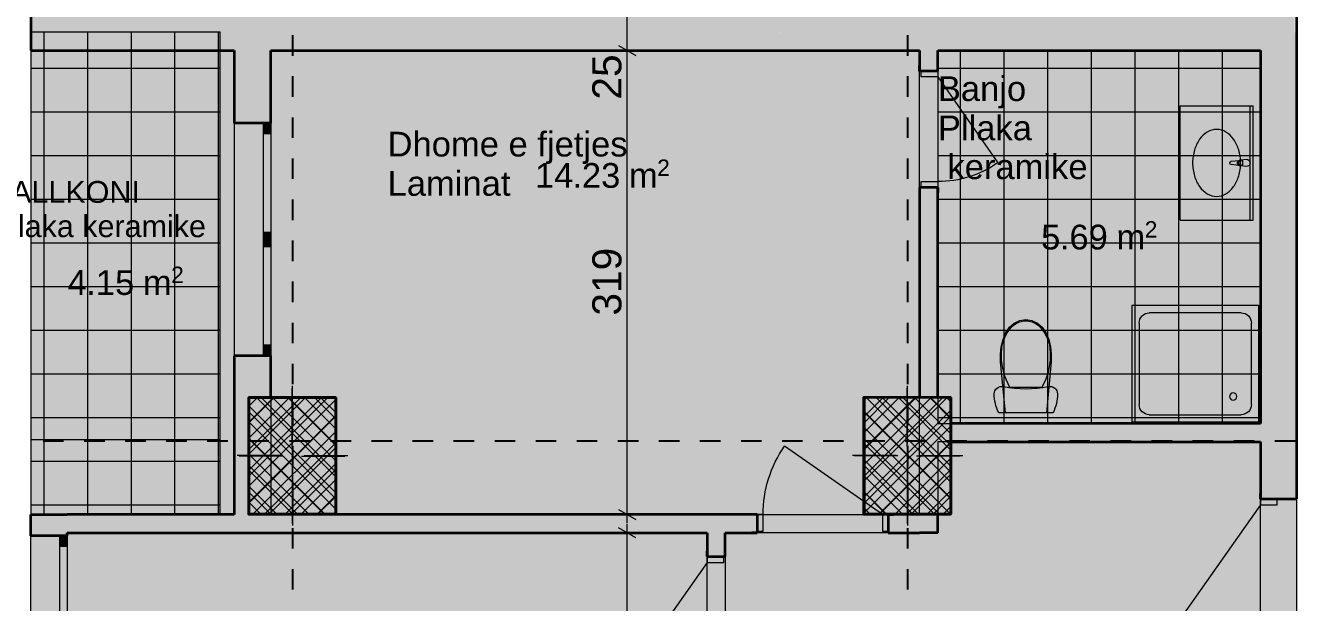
# Model space of a CAD drawing. Header units: millimetres. Extents: x -117066 to -55301, y -75598 to 14871.
# Drawn here: x -97611 to -86605, y -56841 to -51887 of the extents above; entities that cross this region are included whole.
import ezdxf

# ---------------------------------------------------------------- set-up
doc = ezdxf.new("R2010")
doc.units = ezdxf.units.MM
doc.header["$MEASUREMENT"] = 0
doc.layers.add('A - Shtyllat', color=7, linetype='Continuous')
doc.layers.add('Drawing & Figure', color=7, linetype='Continuous')
for name, color, linetype, lineweight in [('A - Shtyllat_Pen_No__1', 7, 'Continuous', 13), ('A - Shtyllat_Pen_No__7', 7, 'Continuous', 35), ('Drawing & Figure_Pen_No__1', 7, 'Continuous', 13), ('Drawing & Figure_Pen_No__101', 252, 'Continuous', 13), ('Drawing & Figure_Pen_No__20', 1, 'Continuous', 0), ('Drawing & Figure_Pen_No__7', 7, 'Continuous', 35)]:
    doc.layers.add(name, color=color, linetype=linetype, lineweight=lineweight)
for name, color, linetype, lineweight, true_color in [('Drawing & Figure_Pen_No__23', 7, 'Continuous', 20, 0xff6600), ('Drawing & Figure_Pen_No__3', 7, 'Continuous', 18, 0xff6600), ('Drawing & Figure_Pen_No__58', 7, 'Continuous', 25, 0xdf0000), ('Drawing & Figure_Pen_No__8', 7, 'Continuous', 35, 0xa80f02), ('Drawing & Figure_Pen_No__81', 7, 'Continuous', 20, 0x6a6a6a)]:
    doc.layers.add(name, color=color, linetype=linetype, lineweight=lineweight, true_color=true_color)
doc.styles.add('GENERATED_STYLE_1', font='arial.ttf')
pattern_1 = [(45, (0, 0), (-68.94291, 68.94291), []), (135, (0, 0), (68.94291, 68.94291), [])]

# ---------------------------------------------------------------- blocks, each defined once
blk = doc.blocks.new('Column_13', base_point=(-90035, -55582))
at = {"layer": 'A - Shtyllat', "linetype": 'Continuous', "lineweight": 0, "true_color": 0x000000}
h = blk.add_hatch(dxfattribs=at)
h.set_pattern_fill('Concrete_Block', color=18, style=0, pattern_type=2)
h.set_pattern_definition(pattern_1)
h.paths.add_polyline_path([(-89661, -55082), (-90411, -55082), (-90410, -56082), (-89660, -56082)])
at = {"layer": 'A - Shtyllat_Pen_No__1', "color": 7, "linetype": 'Continuous', "lineweight": 13}
for p, q in [((-90035, -55502), (-90036, -55002)), ((-90115, -55582), (-90490, -55582)), ((-90035, -55662), (-90035, -56162)), ((-89955, -55582), (-89580, -55582))]:
    blk.add_line(p, q, dxfattribs=at)
blk.add_point((-90035, -55582), dxfattribs=at)
at = {"layer": 'A - Shtyllat_Pen_No__7', "color": 7, "linetype": 'Continuous', "lineweight": 35, "flags": 128}
blk.add_lwpolyline([(-89661, -55082), (-90411, -55082), (-90410, -56082), (-89660, -56082)], close=True, dxfattribs=at)
blk = doc.blocks.new('Column_16', base_point=(-95322, -55584))
at = {"layer": 'A - Shtyllat', "linetype": 'Continuous', "lineweight": 0, "true_color": 0x000000}
h = blk.add_hatch(dxfattribs=at)
h.set_pattern_fill('Concrete_Block', color=18, style=0, pattern_type=2)
h.set_pattern_definition(pattern_1)
h.paths.add_polyline_path([(-94947, -55084), (-95697, -55084), (-95696, -56084), (-94946, -56084)])
at = {"layer": 'A - Shtyllat_Pen_No__1', "color": 7, "linetype": 'Continuous', "lineweight": 13}
for p, q in [((-95322, -55504), (-95322, -55004)), ((-95402, -55584), (-95777, -55584)), ((-95322, -55664), (-95321, -56164)), ((-95242, -55584), (-94867, -55584))]:
    blk.add_line(p, q, dxfattribs=at)
blk.add_point((-95322, -55584), dxfattribs=at)
at = {"layer": 'A - Shtyllat_Pen_No__7', "color": 7, "linetype": 'Continuous', "lineweight": 35, "flags": 128}
blk.add_lwpolyline([(-94947, -55084), (-95697, -55084), (-95696, -56084), (-94946, -56084)], close=True, dxfattribs=at)

msp = doc.modelspace()

# ---------------------------------------------------------------- hatches: boundary and pattern name
at = {"layer": 'Drawing & Figure', "linetype": 'Continuous', "lineweight": 0, "true_color": 0x172b3f}
msp.add_hatch(color=169, dxfattribs=at).paths.add_polyline_path([(-97568.3, -51947.1), (-86707.2, -51944.8), (-86710, -38473.4), (-97571.1, -38475.6)])
at = {"layer": 'Drawing & Figure', "linetype": 'Continuous', "lineweight": 0, "true_color": 0x2a2a2a}
msp.add_hatch(color=250, dxfattribs=at).paths.add_polyline_path([(-97567.6, -69372.1), (-85510.2, -69369.6), (-85511.4, -63351), (-84430.9, -63350.7), (-84432.1, -57529.4), (-86690.2, -57529.9), (-86691.4, -51944.8), (-97571.2, -51947.1)])
at = {"layer": 'Drawing & Figure_Pen_No__1', "linetype": 'Continuous', "lineweight": 0, "true_color": 0xffffff}
for points in [[(-89772.1, -52276.9), (-89915.9, -52276.9), (-89915.9, -52326.8), (-89772.1, -52326.8)], [(-87688.9, -53556.5), (-87063.9, -53556.5), (-87063.9, -52575.8), (-87688.9, -52575.8)], [(-95505.1, -54723.8), (-95505.1, -52723.7), (-95817.6, -52723.7), (-95817.6, -54723.8)], [(-95505.1, -52723.7), (-95567.6, -52723.7), (-95567.6, -52817.5), (-95505.1, -52817.5)], [(-95505.1, -52817.5), (-95567.6, -52817.5), (-95567.6, -53661.2), (-95505.1, -53661.2)], [(-87120.2, -53097.4), (-87098.1, -53088.2), (-87088.9, -53066.1), (-87098.1, -53044.1), (-87120.2, -53034.9), (-87172.6, -53039.9), (-87184.5, -53044), (-87250.7, -53052.2), (-87259.5, -53056.9), (-87262.9, -53066.1), (-87259.5, -53075.4), (-87250.7, -53080), (-87184.5, -53088.3), (-87172.6, -53092.4)], [(-89915.9, -53276.9), (-89772.1, -53276.9), (-89772.1, -53226.8), (-89915.9, -53226.8)], [(-95567.6, -53723.8), (-95505.1, -53723.8), (-95505.1, -53661.2), (-95567.6, -53661.2)], [(-95505.1, -53723.8), (-95567.6, -53723.8), (-95567.6, -53786.3), (-95505.1, -53786.3)], [(-95505.1, -53786.3), (-95567.6, -53786.3), (-95567.6, -54630), (-95505.1, -54630)], [(-87015, -55291.4), (-87015, -54291.5), (-88104.9, -54291.5), (-88104.9, -55291.4)], [(-89227.7, -54644.7), (-89234.5, -54708.9), (-89232.6, -54773.5), (-89192.1, -55211.5), (-88839.7, -55211.5), (-88799.2, -54773.5), (-88797.3, -54708.9), (-88804.1, -54644.7), (-88819.6, -54582.5), (-88843.4, -54523.9), (-88875.4, -54477.4), (-88916.7, -54441.7), (-88964.6, -54419.3), (-89015.9, -54411.5), (-89067.2, -54419.3), (-89115.1, -54441.7), (-89156.4, -54477.4), (-89188.4, -54523.9), (-89212.2, -54582.5)], [(-95567.6, -54723.8), (-95505.1, -54723.8), (-95505.1, -54630), (-95567.6, -54630)], [(-89249.4, -55211.5), (-88782.4, -55211.5), (-88773.6, -55192.7), (-88765.8, -55173.3), (-88759.2, -55153.6), (-88753.8, -55133.5), (-88749.5, -55113.1), (-88746.4, -55092.5), (-88744.6, -55071.7), (-88744, -55050.9), (-88745.6, -55036.5), (-88750.3, -55022.8), (-88758, -55010.4), (-88768.1, -55000.1), (-88780.3, -54992.2), (-88793.9, -54987.2), (-88808.3, -54985.3), (-88822.8, -54986.6), (-88870.6, -54995), (-88918.9, -55001.1), (-88967.3, -55004.7), (-89015.9, -55006), (-89064.5, -55004.7), (-89113, -55001.1), (-89161.2, -54995), (-89209, -54986.6), (-89223.5, -54985.3), (-89237.8, -54987.2), (-89251.5, -54992.2), (-89263.6, -55000.1), (-89273.8, -55010.4), (-89281.4, -55022.8), (-89286.2, -55036.5), (-89287.8, -55050.9), (-89287.2, -55071.7), (-89285.3, -55092.5), (-89282.3, -55113.1), (-89278, -55133.5), (-89272.6, -55153.6), (-89266, -55173.3), (-89258.2, -55192.7)], [(-94942.6, -55080.8), (-95692.6, -55080.8), (-95692.6, -56080.8), (-94942.6, -56080.8)], [(-89656.6, -55080.8), (-90406.6, -55080.8), (-90406.6, -56080.8), (-89656.6, -56080.8)], [(-87000.3, -55951.8), (-87000.3, -56001.8), (-86856.5, -56001.8), (-86856.5, -55951.8)], [(-91324.2, -56230.8), (-91274.2, -56230.8), (-91274.2, -56087), (-91324.2, -56087)], [(-90199.2, -56087), (-90249.1, -56087), (-90249.1, -56230.8), (-90199.2, -56230.8)], [(-97255.1, -58268.4), (-97255.1, -56268.4), (-97567.6, -56268.4), (-97567.6, -58268.4)], [(-97255.1, -56268.4), (-97317.6, -56268.4), (-97317.6, -56362.1), (-97255.1, -56362.1)], [(-97255.1, -56362.1), (-97317.6, -56362.1), (-97317.6, -57205.9), (-97255.1, -57205.9)], [(-91755.1, -56448.2), (-91755.1, -56498.2), (-91611.4, -56498.2), (-91611.4, -56448.2)]]:
    msp.add_hatch(color=7, dxfattribs=at).paths.add_polyline_path(points)

# ---------------------------------------------------------------- linework, layer by layer
at = {"layer": 'Drawing & Figure_Pen_No__1', "color": 7, "linetype": 'Continuous', "lineweight": 13}
for points in [[(-86687.7, -57528.3), (-86687.7, -35635.1)], [(-92441.9, -52099.4), (-92441.9, -51786.9)], [(-97564.6, -51943.1), (-97564.6, -55443.2)], [(-95939.7, -51943.1), (-97564.6, -51943.1)], [(-95939.7, -55443.2), (-95939.7, -51943.1)], [(-92516.9, -52056.1), (-92366.9, -52142.7)], [(-97564.6, -52099.4), (-97564.6, -56087)], [(-95939.7, -52099.4), (-97564.6, -52099.4)], [(-95939.7, -56087), (-95939.7, -52099.4)], [(-89928.4, -52099.4), (-95505.1, -52099.4)], [(-95505.1, -52099.4), (-95505.1, -56087)], [(-92329.4, -52099.4), (-92554.4, -52099.4)], [(-92441.9, -56087), (-92441.9, -52099.4)], [(-89928.4, -56087), (-89928.4, -52099.4)], [(-89772.1, -52099.4), (-89772.1, -55305.8)], [(-87000.3, -52099.4), (-89772.1, -52099.4)], [(-87000.3, -55305.8), (-87000.3, -52099.4)], [(-95692.6, -55758.3), (-95015.1, -55080.8)], [(-95692.6, -55528.5), (-95244.9, -55080.8)], [(-95692.6, -55298.7), (-95474.7, -55080.8)], [(-94942.6, -55725.7), (-95587.5, -55080.8)], [(-94942.6, -55495.9), (-95357.7, -55080.8)], [(-94942.6, -55266), (-95127.9, -55080.8)], [(-90406.6, -55757.9), (-89729.5, -55080.8)], [(-90406.6, -55528.1), (-89959.3, -55080.8)], [(-90406.6, -55298.3), (-90189.1, -55080.8)], [(-89656.6, -55726.1), (-90301.9, -55080.8)], [(-89656.6, -55496.3), (-90072.1, -55080.8)], [(-89656.6, -55266.5), (-89842.3, -55080.8)], [(-94942.6, -55955.5), (-95692.6, -55205.5)], [(-95692.6, -55988.1), (-94942.6, -55238.1)], [(-89656.6, -55955.9), (-90406.6, -55205.9)], [(-90406.6, -55987.7), (-89656.6, -55237.7)], [(-89772.1, -55305.8), (-87000.3, -55305.8)], [(-97564.6, -55443.2), (-95939.7, -55443.2)], [(-95047.1, -56080.8), (-95692.6, -55435.3)], [(-95555.5, -56080.8), (-94942.6, -55467.9)], [(-89761.5, -56080.8), (-90406.6, -55435.7)], [(-90269.8, -56080.8), (-89656.6, -55467.5)], [(-89772.1, -55462.1), (-89772.1, -56243.3)], [(-87000.3, -55462.1), (-89772.1, -55462.1)], [(-87000.3, -57684.6), (-87000.3, -55462.1)], [(-95276.9, -56080.8), (-95692.6, -55665.1)], [(-89991.3, -56080.8), (-90406.6, -55665.5)], [(-95325.7, -56080.8), (-94942.6, -55697.8)], [(-90040, -56080.8), (-89656.6, -55697.3)], [(-95506.7, -56080.8), (-95692.6, -55894.9)], [(-90221.1, -56080.8), (-90406.6, -55895.3)], [(-95095.8, -56080.8), (-94942.6, -55927.6)], [(-89810.2, -56080.8), (-89656.6, -55927.1)], [(-97564.6, -56087), (-95939.7, -56087)], [(-95505.1, -56087), (-89928.4, -56087)], [(-92329.4, -56087), (-92554.4, -56087)], [(-92516.9, -56043.8), (-92366.9, -56130.3)], [(-92441.9, -56160.4), (-92441.9, -56087)], [(-92366.9, -56286.6), (-92516.9, -56200)], [(-92441.9, -56243.3), (-92441.9, -56169.9)], [(-97255.1, -56243.3), (-97255.1, -59743.3)], [(-91755.1, -56243.3), (-97255.1, -56243.3)], [(-92329.4, -56243.3), (-92554.4, -56243.3)], [(-92441.9, -59743.3), (-92441.9, -56243.3)], [(-91755.1, -59743.3), (-91755.1, -56243.3)], [(-89772.1, -56243.3), (-91598.8, -56243.3)], [(-91598.8, -56243.3), (-91598.8, -59743.3)]]:
    msp.add_lwpolyline(points, dxfattribs=at)
at = {"layer": 'Drawing & Figure_Pen_No__101', "color": 252, "linetype": 'Continuous', "lineweight": 13}
for points in [[(-97452.4, -55443.2), (-97452.4, -51943.1)], [(-97077.4, -55443.2), (-97077.4, -51943.1)], [(-96702.4, -55443.2), (-96702.4, -51943.1)], [(-96327.4, -55443.2), (-96327.4, -51943.1)], [(-95952.4, -55443.2), (-95952.4, -51943.1)], [(-97452.4, -56087), (-97452.4, -52099.4)], [(-97077.4, -56087), (-97077.4, -52099.4)], [(-96702.4, -56087), (-96702.4, -52099.4)], [(-96327.4, -56087), (-96327.4, -52099.4)], [(-95952.4, -56087), (-95952.4, -52099.4)], [(-89577.4, -55305.8), (-89577.4, -52099.4)], [(-89202.4, -55305.8), (-89202.4, -52099.4)], [(-88827.4, -55305.8), (-88827.4, -52099.4)], [(-88452.4, -55305.8), (-88452.4, -52099.4)], [(-88077.3, -55305.8), (-88077.3, -52099.4)], [(-87702.3, -55305.8), (-87702.3, -52099.4)], [(-87327.3, -55305.8), (-87327.3, -52099.4)], [(-97564.6, -52251.8), (-95939.7, -52251.8)], [(-97564.6, -52251.8), (-95939.7, -52251.8)], [(-89772.1, -52251.8), (-87000.3, -52251.8)], [(-97564.6, -52626.8), (-95939.7, -52626.8)], [(-97564.6, -52626.8), (-95939.7, -52626.8)], [(-89772.1, -52626.8), (-87000.3, -52626.8)], [(-97564.6, -53001.8), (-95939.7, -53001.8)], [(-97564.6, -53001.8), (-95939.7, -53001.8)], [(-89772.1, -53001.8), (-87000.3, -53001.8)], [(-97564.6, -53376.8), (-95939.7, -53376.8)], [(-97564.6, -53376.8), (-95939.7, -53376.8)], [(-89772.1, -53376.8), (-87000.3, -53376.8)], [(-97564.6, -53751.8), (-95939.7, -53751.8)], [(-97564.6, -53751.8), (-95939.7, -53751.8)], [(-89772.1, -53751.8), (-87000.3, -53751.8)], [(-97564.6, -54126.8), (-95939.7, -54126.8)], [(-97564.6, -54126.8), (-95939.7, -54126.8)], [(-89772.1, -54126.8), (-87000.3, -54126.8)], [(-97564.6, -54501.8), (-95939.7, -54501.8)], [(-97564.6, -54501.8), (-95939.7, -54501.8)], [(-89772.1, -54501.8), (-87000.3, -54501.8)], [(-97564.6, -54876.8), (-95939.7, -54876.8)], [(-97564.6, -54876.8), (-95939.7, -54876.8)], [(-89772.1, -54876.8), (-87000.3, -54876.8)], [(-97564.6, -55251.8), (-95939.7, -55251.8)], [(-97564.6, -55251.8), (-95939.7, -55251.8)], [(-89772.1, -55251.8), (-87000.3, -55251.8)], [(-97564.6, -55626.8), (-95939.7, -55626.8)], [(-97564.6, -56001.8), (-95939.7, -56001.8)]]:
    msp.add_lwpolyline(points, dxfattribs=at)
at = {"layer": 'Drawing & Figure_Pen_No__20', "color": 1, "linetype": 'Continuous', "lineweight": 0}
for points in [[(-95317.6, -55480.8), (-95317.6, -54980.8)], [(-90031.6, -55480.8), (-90031.6, -54980.8)], [(-95417.6, -55580.8), (-95792.6, -55580.8)], [(-95317.6, -55680.8), (-95317.6, -56180.8)], [(-95217.6, -55580.8), (-94842.6, -55580.8)], [(-90131.5, -55580.8), (-90506.5, -55580.8)], [(-90031.6, -55680.8), (-90031.6, -56180.8)], [(-89931.5, -55580.8), (-89556.5, -55580.8)]]:
    msp.add_lwpolyline(points, dxfattribs=at)
at = {"layer": 'Drawing & Figure_Pen_No__23', "color": 30, "linetype": 'Continuous', "lineweight": 20, "true_color": 0xff6600}
for points in [[(-89915.9, -52326.8), (-89915.9, -52276.9)], [(-89915.9, -52276.9), (-89772.1, -52276.9)], [(-89772.1, -52326.8), (-89915.9, -52326.8)], [(-89772.1, -52276.9), (-89772.1, -52326.8)], [(-95567.6, -52817.5), (-95567.6, -52723.7)], [(-95505.1, -52817.5), (-95567.6, -52817.5)], [(-95505.1, -52723.7), (-95505.1, -52817.5)], [(-89915.9, -53276.9), (-89915.9, -53226.8)], [(-89915.9, -53226.8), (-89772.1, -53226.8)], [(-89772.1, -53226.8), (-89772.1, -53276.9)], [(-89772.1, -53276.9), (-89915.9, -53276.9)], [(-95567.6, -53723.8), (-95567.6, -53661.2)], [(-95567.6, -53661.2), (-95505.1, -53661.2)], [(-95505.1, -53661.2), (-95505.1, -53723.8)], [(-95567.6, -53786.3), (-95567.6, -53723.8)], [(-95505.1, -53786.3), (-95567.6, -53786.3)], [(-95505.1, -53723.8), (-95505.1, -53786.3)], [(-95567.6, -54723.8), (-95567.6, -54630)], [(-95567.6, -54630), (-95505.1, -54630)], [(-95505.1, -54630), (-95505.1, -54723.8)], [(-87000.3, -55951.8), (-87000.3, -56001.8)], [(-86856.5, -55951.8), (-87000.3, -55951.8)], [(-87000.3, -56001.8), (-86856.5, -56001.8)], [(-86856.5, -56001.8), (-86856.5, -55951.8)], [(-91274.2, -56087), (-91324.2, -56087)], [(-91324.2, -56087), (-91324.2, -56230.8)], [(-91274.2, -56230.8), (-91274.2, -56087)], [(-90199.2, -56087), (-90249.1, -56087)], [(-90249.1, -56087), (-90249.1, -56230.8)], [(-90199.2, -56230.8), (-90199.2, -56087)], [(-91324.2, -56230.8), (-91274.2, -56230.8)], [(-90249.1, -56230.8), (-90199.2, -56230.8)], [(-97317.6, -56362.1), (-97317.6, -56268.4)], [(-97255.1, -56268.4), (-97255.1, -56362.1)], [(-97255.1, -56362.1), (-97317.6, -56362.1)], [(-91755.1, -56448.2), (-91755.1, -56498.2)], [(-91611.4, -56448.2), (-91755.1, -56448.2)], [(-91611.4, -56498.2), (-91611.4, -56448.2)], [(-91755.1, -56498.2), (-91611.4, -56498.2)]]:
    msp.add_lwpolyline(points, dxfattribs=at)
at = {"layer": 'Drawing & Figure_Pen_No__3', "color": 30, "linetype": 'Continuous', "lineweight": 18, "true_color": 0xff6600}
for points in [[(-89772.1, -52326.8), (-89255.9, -53064.1)], [(-95817.6, -52723.7), (-95817.6, -54723.8)], [(-95567.6, -53661.2), (-95567.6, -52817.5)], [(-95505.1, -52723.7), (-95505.1, -54723.8)], [(-95505.1, -52817.5), (-95505.1, -53661.2)], [(-95567.6, -54630), (-95567.6, -53786.3)], [(-95505.1, -53786.3), (-95505.1, -54630)], [(-90249.1, -56087), (-91088.8, -55499.1)], [(-87000.3, -56001.8), (-87659.9, -56943.8)], [(-97567.6, -56268.4), (-97567.6, -58268.4)], [(-97255.1, -56268.4), (-97255.1, -58268.4)], [(-97317.6, -57205.9), (-97317.6, -56362.1)], [(-97255.1, -56362.1), (-97255.1, -57205.9)], [(-91755.1, -56498.2), (-92343, -57337.8)]]:
    msp.add_lwpolyline(points, dxfattribs=at)
for points in [[(-89255.9, -53064.1, -0.1539727), (-89772.1, -53226.8)], [(-91274.2, -56087, -0.153909), (-91088.8, -55499.1)]]:
    msp.add_lwpolyline(points, format="xyb", dxfattribs=at)
at = {"layer": 'Drawing & Figure_Pen_No__58', "color": 12, "linetype": 'Continuous', "lineweight": 25, "true_color": 0xdf0000}
for points in [[(-95317.6, -51969), (-95317.6, -52145.4)], [(-90031.6, -51969), (-90031.6, -52145.4)], [(-95317.6, -52321.8), (-95317.6, -52498.2)], [(-90031.6, -52321.8), (-90031.6, -52498.2)], [(-95317.6, -52674.6), (-95317.6, -52850.9)], [(-90031.6, -52674.6), (-90031.6, -52850.9)], [(-95317.6, -53027.3), (-95317.6, -53203.7)], [(-90031.6, -53027.3), (-90031.6, -53203.7)], [(-95317.6, -53380.1), (-95317.6, -53556.5)], [(-90031.6, -53380.1), (-90031.6, -53556.5)], [(-95317.6, -53732.9), (-95317.6, -53909.3)], [(-90031.6, -53732.9), (-90031.6, -53909.3)], [(-95317.6, -54085.7), (-95317.6, -54262.1)], [(-90031.6, -54085.7), (-90031.6, -54262.1)], [(-95317.6, -54438.5), (-95317.6, -54614.9)], [(-90031.6, -54438.5), (-90031.6, -54614.9)], [(-95317.6, -54791.3), (-95317.6, -54967.7)], [(-90031.6, -54791.3), (-90031.6, -54967.7)], [(-95317.6, -55144), (-95317.6, -55320.4)], [(-90031.6, -55144), (-90031.6, -55320.4)], [(-97284.3, -55455.8), (-97460.7, -55455.8)], [(-96931.5, -55455.8), (-97107.9, -55455.8)], [(-96578.7, -55455.8), (-96755.1, -55455.8)], [(-96226, -55455.8), (-96402.3, -55455.8)], [(-95873.2, -55455.8), (-96049.6, -55455.8)], [(-95520.4, -55455.8), (-95696.8, -55455.8)], [(-95167.6, -55455.8), (-95344, -55455.8)], [(-94814.8, -55455.8), (-94991.2, -55455.8)], [(-94462, -55455.8), (-94638.4, -55455.8)], [(-94109.2, -55455.8), (-94285.6, -55455.8)], [(-93756.5, -55455.8), (-93932.8, -55455.8)], [(-93403.7, -55455.8), (-93580.1, -55455.8)], [(-93050.9, -55455.8), (-93227.3, -55455.8)], [(-92698.2, -55455.8), (-92874.5, -55455.8)], [(-92345.4, -55455.8), (-92521.8, -55455.8)], [(-91992.6, -55455.8), (-92169, -55455.8)], [(-91639.8, -55455.8), (-91816.2, -55455.8)], [(-91287.1, -55455.8), (-91463.5, -55455.8)], [(-90934.3, -55455.8), (-91110.7, -55455.8)], [(-90581.5, -55455.8), (-90757.9, -55455.8)], [(-90228.7, -55455.8), (-90405.1, -55455.8)], [(-89875.9, -55455.8), (-90052.3, -55455.8)], [(-89523.1, -55455.8), (-89699.5, -55455.8)], [(-89170.3, -55455.8), (-89346.7, -55455.8)], [(-88817.6, -55455.8), (-88994, -55455.8)], [(-88464.8, -55455.8), (-88641.2, -55455.8)], [(-88112, -55455.8), (-88288.4, -55455.8)], [(-87759.3, -55455.8), (-87935.7, -55455.8)], [(-87406.5, -55455.8), (-87582.9, -55455.8)], [(-87053.7, -55455.8), (-87230.1, -55455.8)], [(-86700.9, -55455.8), (-86877.3, -55455.8)], [(-95317.6, -55496.8), (-95317.6, -55673.2)], [(-90031.6, -55496.8), (-90031.6, -55673.2)], [(-95317.6, -55849.6), (-95317.6, -56026)], [(-90031.6, -55849.6), (-90031.6, -56026)], [(-95317.6, -56202.4), (-95317.6, -56378.7)], [(-90031.6, -56202.4), (-90031.6, -56378.7)], [(-95317.6, -56555.1), (-95317.6, -56731.5)], [(-90031.6, -56555.1), (-90031.6, -56731.5)]]:
    msp.add_lwpolyline(points, dxfattribs=at)
at = {"layer": 'Drawing & Figure_Pen_No__7', "color": 7, "linetype": 'Continuous', "lineweight": 35}
for points in [[(-86687.7, -55951.8), (-86687.7, -46877.3)], [(-97564.6, -50253.8), (-97564.6, -52099.4)], [(-97564.6, -52099.4), (-97252.2, -52099.4)], [(-97252.2, -52099.4), (-95817.6, -52099.4)], [(-95817.6, -52099.4), (-95817.6, -52723.7)], [(-95505.1, -52099.4), (-89928.4, -52099.4)], [(-95505.1, -52723.7), (-95505.1, -52099.4)], [(-89928.4, -52099.4), (-89928.4, -52276.9)], [(-89772.1, -52099.4), (-87000.3, -52099.4)], [(-89772.1, -52276.9), (-89772.1, -52099.4)], [(-87000.3, -52099.4), (-87000.3, -55305.8)], [(-89928.4, -52276.9), (-89928.4, -52230.6)], [(-89928.4, -52276.9), (-89928.4, -52230.6)], [(-89928.4, -52276.9), (-89928.4, -52230.6)], [(-89772.1, -52276.9), (-89772.1, -52230.6)], [(-89772.1, -52276.9), (-89772.1, -52230.6)], [(-89772.1, -52276.9), (-89772.1, -52230.6)], [(-89915.9, -52276.9), (-89928.4, -52276.9)], [(-89915.9, -52276.9), (-89928.4, -52276.9)], [(-89915.9, -52276.9), (-89928.4, -52276.9)], [(-89772.1, -52276.9), (-89915.9, -52276.9)], [(-89772.1, -52276.9), (-89915.9, -52276.9)], [(-89772.1, -52276.9), (-89915.9, -52276.9)], [(-95567.6, -52723.7), (-95817.6, -52723.7)], [(-95567.6, -52723.7), (-95817.6, -52723.7)], [(-95505.1, -52723.7), (-95567.6, -52723.7)], [(-95505.1, -52723.7), (-95567.6, -52723.7)], [(-95505.1, -52723.7), (-95567.6, -52723.7)], [(-89928.4, -53276.9), (-89928.4, -53323.1)], [(-89915.9, -53276.9), (-89928.4, -53276.9)], [(-89928.4, -53276.9), (-89928.4, -55080.8)], [(-89915.9, -53276.9), (-89928.4, -53276.9)], [(-89915.9, -53276.9), (-89928.4, -53276.9)], [(-89928.4, -53276.9), (-89928.4, -53323.1)], [(-89928.4, -53276.9), (-89928.4, -53323.1)], [(-89772.1, -53276.9), (-89915.9, -53276.9)], [(-89772.1, -53276.9), (-89915.9, -53276.9)], [(-89772.1, -53276.9), (-89915.9, -53276.9)], [(-89772.1, -53276.9), (-89772.1, -53323.1)], [(-89772.1, -55080.8), (-89772.1, -53276.9)], [(-89772.1, -53276.9), (-89772.1, -53323.1)], [(-89772.1, -53276.9), (-89772.1, -53323.1)], [(-95567.6, -54723.8), (-95817.6, -54723.8)], [(-95817.6, -54723.8), (-95817.6, -56087)], [(-95567.6, -54723.8), (-95817.6, -54723.8)], [(-95505.1, -54723.8), (-95567.6, -54723.8)], [(-95505.1, -54723.8), (-95567.6, -54723.8)], [(-95505.1, -54723.8), (-95567.6, -54723.8)], [(-95505.1, -55080.8), (-95505.1, -54723.8)], [(-94942.6, -55080.8), (-95692.6, -55080.8)], [(-95692.6, -55080.8), (-95692.6, -56080.8)], [(-94942.6, -56080.8), (-94942.6, -55080.8)], [(-89656.6, -55080.8), (-90406.6, -55080.8)], [(-90406.6, -55080.8), (-90406.6, -56080.8)], [(-89656.6, -56080.8), (-89656.6, -55080.8)], [(-87000.3, -55305.8), (-89656.6, -55305.8)], [(-89656.6, -55462.1), (-87000.3, -55462.1)], [(-87000.3, -55462.1), (-87000.3, -55951.8)], [(-87000.3, -55951.8), (-87000.3, -55905.6)], [(-87000.3, -55951.8), (-87000.3, -55905.6)], [(-87000.3, -55951.8), (-87000.3, -55905.6)], [(-86687.7, -55951.8), (-86687.7, -55905.6)], [(-86687.7, -55951.8), (-86687.7, -55905.6)], [(-86687.7, -55951.8), (-86687.7, -55905.6)], [(-87000.3, -55951.8), (-86856.5, -55951.8)], [(-87000.3, -55951.8), (-86856.5, -55951.8)], [(-87000.3, -55951.8), (-86856.5, -55951.8)], [(-86856.5, -55951.8), (-86687.7, -55951.8)], [(-86856.5, -55951.8), (-86687.7, -55951.8)], [(-86856.5, -55951.8), (-86687.7, -55951.8)], [(-97567.6, -56087), (-97255.1, -56087)], [(-97567.6, -56087), (-97567.6, -56268.4)], [(-95817.6, -56087), (-97255.1, -56087)], [(-95692.6, -56080.8), (-94942.6, -56080.8)], [(-95505.1, -56087), (-95505.1, -56080.8)], [(-91324.2, -56087), (-95505.1, -56087)], [(-91324.2, -56087), (-91370.4, -56087)], [(-91324.2, -56087), (-91370.4, -56087)], [(-91324.2, -56087), (-91370.4, -56087)], [(-91324.2, -56087), (-91324.2, -56230.8)], [(-91324.2, -56087), (-91324.2, -56230.8)], [(-91324.2, -56087), (-91324.2, -56230.8)], [(-90406.6, -56080.8), (-89656.6, -56080.8)], [(-90199.2, -56087), (-90152.9, -56087)], [(-90199.2, -56087), (-90199.2, -56230.8)], [(-89928.4, -56087), (-90199.2, -56087)], [(-90199.2, -56087), (-90199.2, -56230.8)], [(-90199.2, -56087), (-90199.2, -56230.8)], [(-90199.2, -56087), (-90152.9, -56087)], [(-90199.2, -56087), (-90152.9, -56087)], [(-89928.4, -56080.8), (-89928.4, -56087)], [(-89772.1, -56243.3), (-89772.1, -56080.8)], [(-91324.2, -56230.8), (-91324.2, -56243.3)], [(-91324.2, -56230.8), (-91324.2, -56243.3)], [(-91324.2, -56230.8), (-91324.2, -56243.3)], [(-90199.2, -56230.8), (-90199.2, -56243.3)], [(-90199.2, -56230.8), (-90199.2, -56243.3)], [(-90199.2, -56230.8), (-90199.2, -56243.3)], [(-97317.6, -56268.4), (-97567.6, -56268.4)], [(-97317.6, -56268.4), (-97567.6, -56268.4)], [(-97255.1, -56268.4), (-97317.6, -56268.4)], [(-97255.1, -56268.4), (-97317.6, -56268.4)], [(-97255.1, -56268.4), (-97317.6, -56268.4)], [(-97255.1, -56268.4), (-97255.1, -56243.3)], [(-97255.1, -56243.3), (-91755.1, -56243.3)], [(-91755.1, -56243.3), (-91755.1, -56448.2)], [(-91598.8, -56243.3), (-91324.2, -56243.3)], [(-91598.8, -56448.2), (-91598.8, -56243.3)], [(-91324.2, -56243.3), (-91370.4, -56243.3)], [(-91324.2, -56243.3), (-91370.4, -56243.3)], [(-91324.2, -56243.3), (-91370.4, -56243.3)], [(-90199.2, -56243.3), (-90152.9, -56243.3)], [(-90199.2, -56243.3), (-89928.4, -56243.3)], [(-90199.2, -56243.3), (-90152.9, -56243.3)], [(-90199.2, -56243.3), (-90152.9, -56243.3)], [(-89772.1, -56243.3), (-89928.4, -56243.3)], [(-91755.1, -56448.2), (-91755.1, -56401.9)], [(-91755.1, -56448.2), (-91755.1, -56401.9)], [(-91755.1, -56448.2), (-91755.1, -56401.9)], [(-91755.1, -56448.2), (-91611.4, -56448.2)], [(-91755.1, -56448.2), (-91611.4, -56448.2)], [(-91755.1, -56448.2), (-91611.4, -56448.2)], [(-91611.4, -56448.2), (-91598.8, -56448.2)], [(-91611.4, -56448.2), (-91598.8, -56448.2)], [(-91611.4, -56448.2), (-91598.8, -56448.2)], [(-91598.8, -56448.2), (-91598.8, -56401.9)], [(-91598.8, -56448.2), (-91598.8, -56401.9)], [(-91598.8, -56448.2), (-91598.8, -56401.9)]]:
    msp.add_lwpolyline(points, dxfattribs=at)
at = {"layer": 'Drawing & Figure_Pen_No__81', "color": 251, "linetype": 'Continuous', "lineweight": 20, "true_color": 0x6a6a6a}
for points in [[(-87688.9, -53556.5), (-87688.9, -52575.8)], [(-87688.9, -52575.8), (-87063.9, -52575.8)], [(-87088.9, -53556.5), (-87088.9, -52575.8)], [(-87063.9, -53556.5), (-87063.9, -52575.8)], [(-87250.7, -53052.2), (-87184.5, -53044)], [(-87172.6, -53039.9), (-87120.2, -53034.9)], [(-87184.5, -53088.3), (-87250.7, -53080)], [(-87120.2, -53097.4), (-87172.6, -53092.4)], [(-87151.3, -53049.2), (-87169.9, -53049.2)], [(-87169.9, -53083.1), (-87151.3, -53083.1)], [(-87151.3, -53083.1), (-87151.3, -53049.2)], [(-87688.9, -53556.5), (-87063.9, -53556.5)], [(-88104.9, -54291.5), (-88104.9, -55291.4)], [(-87015, -54291.5), (-88104.9, -54291.5)], [(-87165, -54353.9), (-87954.9, -54353.9)], [(-87015, -55291.4), (-87015, -54291.5)], [(-89188.4, -54523.9), (-89156.4, -54477.4)], [(-89156.4, -54477.4), (-89115.1, -54441.7)], [(-89115.1, -54441.7), (-89067.2, -54419.3)], [(-89067.2, -54419.3), (-89015.9, -54411.5)], [(-89015.9, -54411.5), (-88964.6, -54419.3)], [(-88964.6, -54419.3), (-88916.7, -54441.7)], [(-88916.7, -54441.7), (-88875.4, -54477.4)], [(-88875.4, -54477.4), (-88843.4, -54523.9)], [(-88042.3, -54441.5), (-88042.3, -55141.4)], [(-87077.4, -55141.4), (-87077.4, -54441.5)], [(-89227.7, -54644.7), (-89212.2, -54582.5)], [(-89212.2, -54582.5), (-89188.4, -54523.9)], [(-88843.4, -54523.9), (-88819.6, -54582.5)], [(-88819.6, -54582.5), (-88804.1, -54644.7)], [(-89234.5, -54708.9), (-89227.7, -54644.7)], [(-88804.1, -54644.7), (-88797.3, -54708.9)], [(-89232.6, -54773.5), (-89234.5, -54708.9)], [(-89192.1, -55211.5), (-89232.6, -54773.5)], [(-88799.2, -54773.5), (-88839.7, -55211.5)], [(-88797.3, -54708.9), (-88799.2, -54773.5)], [(-89286.2, -55036.5), (-89281.4, -55022.8)], [(-89281.4, -55022.8), (-89273.8, -55010.4)], [(-89273.8, -55010.4), (-89263.6, -55000.1)], [(-89263.6, -55000.1), (-89251.5, -54992.2)], [(-89251.5, -54992.2), (-89237.8, -54987.2)], [(-89237.8, -54987.2), (-89223.5, -54985.3)], [(-89223.5, -54985.3), (-89209, -54986.6)], [(-89209, -54986.6), (-89161.2, -54995)], [(-89161.2, -54995), (-89113, -55001.1)], [(-89015.9, -54995.2), (-89152.1, -54995.2)], [(-89113, -55001.1), (-89064.5, -55004.7)], [(-89064.5, -55004.7), (-89015.9, -55006)], [(-88879.7, -54995.2), (-89015.9, -54995.2)], [(-89015.9, -55006), (-88967.3, -55004.7)], [(-88967.3, -55004.7), (-88918.9, -55001.1)], [(-88918.9, -55001.1), (-88870.6, -54995)], [(-88870.6, -54995), (-88822.8, -54986.6)], [(-88822.8, -54986.6), (-88808.3, -54985.3)], [(-88808.3, -54985.3), (-88793.9, -54987.2)], [(-88793.9, -54987.2), (-88780.3, -54992.2)], [(-88780.3, -54992.2), (-88768.1, -55000.1)], [(-88768.1, -55000.1), (-88758, -55010.4)], [(-88758, -55010.4), (-88750.3, -55022.8)], [(-88750.3, -55022.8), (-88745.6, -55036.5)], [(-89287.8, -55050.9), (-89286.2, -55036.5)], [(-89287.2, -55071.7), (-89287.8, -55050.9)], [(-89285.3, -55092.5), (-89287.2, -55071.7)], [(-89282.3, -55113.1), (-89285.3, -55092.5)], [(-89278, -55133.5), (-89282.3, -55113.1)], [(-89272.6, -55153.6), (-89278, -55133.5)], [(-88753.8, -55133.5), (-88759.2, -55153.6)], [(-88749.5, -55113.1), (-88753.8, -55133.5)], [(-88746.4, -55092.5), (-88749.5, -55113.1)], [(-88744.6, -55071.7), (-88746.4, -55092.5)], [(-88745.6, -55036.5), (-88744, -55050.9)], [(-88744, -55050.9), (-88744.6, -55071.7)], [(-89266, -55173.3), (-89272.6, -55153.6)], [(-89258.2, -55192.7), (-89266, -55173.3)], [(-89249.4, -55211.5), (-89258.2, -55192.7)], [(-88782.4, -55211.5), (-89249.4, -55211.5)], [(-88839.7, -55211.5), (-89192.1, -55211.5)], [(-88773.6, -55192.7), (-88782.4, -55211.5)], [(-88765.8, -55173.3), (-88773.6, -55192.7)], [(-88759.2, -55153.6), (-88765.8, -55173.3)], [(-87954.9, -55229), (-87165, -55229)], [(-88104.9, -55291.4), (-87015, -55291.4)]]:
    msp.add_lwpolyline(points, dxfattribs=at)
for points in [[(-87170.2, -53066.1, 0.0737807), (-87186.4, -52954.2, 0.0821181), (-87230.6, -52862.8, 0.1043287), (-87296.2, -52801.2, 0.1339576), (-87376.5, -52778.6, 0.1339576), (-87456.8, -52801.2, 0.1043287), (-87522.3, -52862.8, 0.0821181), (-87566.5, -52954.2, 0.0737807), (-87582.7, -53066.1, 0.0737665), (-87566.5, -53178, 0.0820894), (-87522.3, -53269.4, 0.1043184), (-87456.8, -53331.1, 0.1340115), (-87376.5, -53353.7, 0.1340115), (-87296.2, -53331.1, 0.1043184), (-87230.6, -53269.4, 0.0820894), (-87186.4, -53178, 0.0737665)], [(-87202.5, -55072.7, 0.4142136), (-87233.7, -55041.5, 0.4142136), (-87264.9, -55072.7, 0.4142136), (-87233.7, -55103.9, 0.4142136)]]:
    msp.add_lwpolyline(points, format="xyb", close=True, dxfattribs=at)
for points in [[(-87184.5, -53088.3, -0.2538568), (-87196.6, -53066.1, -0.2557369), (-87184.5, -53044)], [(-87184.5, -53044, -0.1220875), (-87172.6, -53039.9)], [(-87120.2, -53034.9, -0.4142136), (-87088.9, -53066.1, -0.4142136), (-87120.2, -53097.4)], [(-87250.7, -53080, -0.3801361), (-87262.9, -53066.1, -0.3771089), (-87250.7, -53052.2)], [(-87169.9, -53083.1, -0.4142136), (-87186.9, -53066.1, -0.4142136), (-87169.9, -53049.2)], [(-87172.6, -53092.4, -0.1183236), (-87184.5, -53088.3)], [(-88042.3, -54441.5, -0.4142136), (-87954.9, -54353.9)], [(-87165, -54353.9, -0.4142136), (-87077.4, -54441.5)], [(-89224.7, -54714, -0.0124902), (-89225.2, -54696.1, -0.2144234), (-89117.2, -54455.8)], [(-89117.2, -54455.8, -0.1577395), (-89015.9, -54422.3)], [(-89015.9, -54422.3, -0.1577395), (-88914.6, -54455.8)], [(-88914.6, -54455.8, -0.2144234), (-88806.6, -54696.1, -0.0124902), (-88807.1, -54714)], [(-89152.1, -54995.2, -0.132951), (-89224.9, -54726.5, -0.0044638), (-89224.7, -54714)], [(-88807.1, -54714, -0.0044638), (-88807, -54726.5, -0.132951), (-88879.7, -54995.2)], [(-87954.9, -55229, -0.4142136), (-88042.3, -55141.4)], [(-87077.4, -55141.4, -0.4142136), (-87165, -55229)]]:
    msp.add_lwpolyline(points, format="xyb", dxfattribs=at)

# ---------------------------------------------------------------- block references
at = {"layer": 'A - Shtyllat', "color": 7, "lineweight": 35}
for name, p in [('Column_16', (-95321.5, -55584.1)), ('Column_13', (-90035.5, -55582.3))]:
    msp.add_blockref(name, p, dxfattribs=at)

# ---------------------------------------------------------------- texts
at = {"layer": 'Drawing & Figure_Pen_No__1', "color": 7, "linetype": 'Continuous', "lineweight": 13, "char_height": 250.001, "attachment_point": 7, "rotation": 90, "style": 'GENERATED_STYLE_1'}
for s, insert in [('\\A1;{\\pql;\\fArial|b0|i0|c0|p34;25}', (-92487.8, -52522.2)), ('\\A1;{\\pql;\\fArial|b0|i0|c0|p34;319}', (-92487.6, -54377.8))]:
    msp.add_mtext(s, dxfattribs=dict(at, insert=insert))
at = {"layer": 'Drawing & Figure_Pen_No__8', "color": 14, "linetype": 'Continuous', "lineweight": 35, "true_color": 0xa80f02, "attachment_point": 7, "style": 'GENERATED_STYLE_1'}
for s, insert, char_height in [('\\A1;{\\pql;\\fArial|b0|i0|c0|p34;Banjo}', (-89772.2, -52598.3), 212.5), ('\\A1;{\\pql;\\fArial|b0|i0|c0|p34;Pllaka}', (-89772.2, -52874.3), 212.5), ('\\A1;{\\pql;\\fArial|b0|i0|c0|p34;Dhome e fjetjes}', (-94500.5, -53075), 212.5), ('\\A1;{\\pql;\\fArial|b0|i0|c0|p34;2}', (-92183.6, -53177.3), 140.25), ('\\A1;{\\pql;\\fArial|b0|i0|c0|p34; keramike}', (-89772.2, -53208.3), 212.5), ('\\A1;{\\pql;\\fArial|b0|i0|c0|p34;Laminat}', (-94500.5, -53351.1), 212.5), ('\\A1;{\\pql;\\fArial|b0|i0|c0|p34;14}', (-93234.8, -53279.3), 212.5), ('\\A1;{\\pql;\\fArial|b0|i0|c0|p34;23}', (-92830.7, -53282.9), 212.5), ('\\A1;{\\pql;\\fArial|b0|i0|c0|p34;m}', (-92426.5, -53279.3), 212.5), ('\\A1;{\\pql;\\fArial|b0|i0|c0|p34;BALLKONI}', (-97910.1, -53411.5), 187.5), ('\\A1;{\\pql;\\fArial|b0|i0|c0|p34;.}', (-92912.2, -53279.3), 212.5), ('\\A1;{\\pql;\\fArial|b0|i0|c0|p34;Pllaka keramike}', (-97910.1, -53706), 187.5), ('\\A1;{\\pql;\\fArial|b0|i0|c0|p34;5}', (-88884.3, -53812.4), 212.5), ('\\A1;{\\pql;\\fArial|b0|i0|c0|p34;69}', (-88641.4, -53812.4), 212.5), ('\\A1;{\\pql;\\fArial|b0|i0|c0|p34;2}', (-87994.5, -53706.9), 140.25), ('\\A1;{\\pql;\\fArial|b0|i0|c0|p34;m}', (-88237.4, -53808.9), 212.5), ('\\A1;{\\pql;\\fArial|b0|i0|c0|p34;.}', (-88723.1, -53808.9), 212.5), ('\\A1;{\\pql;\\fArial|b0|i0|c0|p34;4}', (-97250.3, -54199.5), 212.5), ('\\A1;{\\pql;\\fArial|b0|i0|c0|p34;15}', (-97007.4, -54203), 212.5), ('\\A1;{\\pql;\\fArial|b0|i0|c0|p34;m}', (-96603.3, -54199.5), 212.5), ('\\A1;{\\pql;\\fArial|b0|i0|c0|p34;2}', (-96360.4, -54097.5), 140.25), ('\\A1;{\\pql;\\fArial|b0|i0|c0|p34;.}', (-97089, -54199.5), 212.5)]:
    msp.add_mtext(s, dxfattribs=dict(at, insert=insert, char_height=char_height))

doc.saveas('drawing.dxf')
